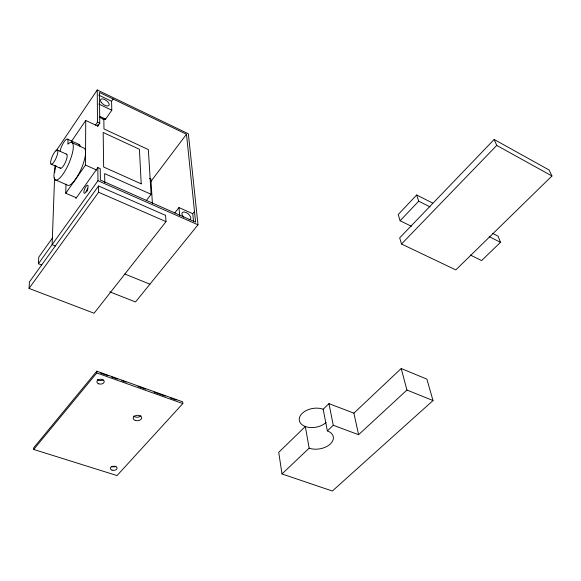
<?xml version="1.0" encoding="UTF-8"?>
<svg xmlns="http://www.w3.org/2000/svg" width="581" height="581" viewBox="0 0 581 581"><rect width="100%" height="100%" fill="white"/><g stroke="black" fill="none" stroke-linecap="round" stroke-linejoin="round"><path stroke-width="0.87" d="M76.133 197.678L65.769 193.226L85.509 165.077L85.727 120.463L98.022 126.179L98.007 124.436M65.769 193.226L65.994 184.155M54.578 177.859L52.123 244.623L55.471 245.974M54.774 172.463L55.035 165.265M33.698 449.447L33.778 447.69L96.766 371.194L182.695 401.841L182.826 403.57L117.028 475.563L33.698 449.447L96.773 372.951L96.766 371.194M41.803 265.059L38.426 263.73L38.745 257.18L52.363 238.101M29.05 288.408L29.413 281.967L98.545 185.971L165.549 215.362L166.021 221.644L94.071 313.232L29.05 288.408L98.596 192.26L98.545 185.971M56.03 151.038L97.245 89.975L188.367 133.783L197.99 224.811L135.511 301.967L109.758 291.829M71.47 141.401L85.727 120.463M102.982 119.446L105.611 119.141L111.792 110.216L111.581 101.247L113.121 99.01M95.451 125.162L97.499 122.192L97.245 89.975M97.724 126.215L99.772 123.252L99.453 92.452L186.486 134.233L195.594 222.116L100.368 180.066L100.244 168.65L97.855 167.582L75.842 198.557M38.426 263.73L97.964 180.713L97.855 167.582M150.588 181.868L186.486 134.233M146.274 200.641L151.104 194.286L148.351 149.571L103.977 128.946L103.832 119.352L99.409 117.275M174.736 212.944L178.963 207.577L192.761 213.714L193.567 221.651M192.761 213.714L194.497 211.542M432.772 203.132L416.657 194.984L398.217 214.52L400.12 220.765L411.399 226.27M400.12 220.765L418.705 201.193L416.657 194.984M494.177 139.469L399.663 237.876L401.5 244.02L455.809 269.911L551.95 175.985L549.118 170.022L494.177 139.469L496.748 145.417L551.95 175.985M401.5 244.02L496.748 145.417M326.144 422.387A15.106 9.521 -9.9 0 1 305.185 426.476A15.106 9.521 -9.9 0 1 302.214 413.338A15.106 9.521 -9.9 0 1 323.167 409.242L328.948 403.635L353.894 413.149L358.6 434.697L406.947 390.033L401.195 368.514L353.894 413.149M492.397 233.279L498.04 236.133L500.495 242.328L481.62 260.557L470.269 255.015M401.195 368.514L426.868 379.117L433.012 400.549L332.347 491.025L281.996 473.951L309.15 448.183A15.375 9.485 -9.9 0 0 330.393 443.928A15.375 9.485 -9.9 0 0 327.357 430.891L323.167 409.242M327.357 430.891L333.269 425.285L328.948 403.635M96.773 372.951L182.826 403.57M100.469 373.031L108.139 375.762M111.545 376.975L117.507 379.102M121.763 380.62L126.026 382.131M137.944 386.387L145.613 389.117M154.132 392.153L165.2 396.097M170.313 397.92L176.275 400.048M333.269 425.285L358.6 434.697M406.947 390.033L433.012 400.549M124.842 274.036L149.92 284.174M54.992 179.689L67.222 184.983A20.313 5.854 -66.4 0 0 80.534 170.48A20.313 5.854 -66.4 0 0 84.281 148.242L72.102 142.737M98.596 192.26L166.021 221.644M50.99 164.118L60.308 168.207M97.964 180.713L197.99 224.811M85.509 165.077L96.787 170.102M151.104 194.286L104.638 173.603L104.776 182.579M57.454 150.123A7.727 2.084 -66.4 0 1 54.077 161.794A7.727 2.084 -66.4 0 1 51.164 159.463A7.727 2.084 -66.4 0 1 57.454 150.123L66.757 154.277M67.527 139.171L79.532 144.611M149.419 178.309L150.886 178.977L152.411 203.481M97.499 122.192L99.772 123.252M99.947 116.483L105.611 119.141M98.814 104.057L111.792 110.216M98.726 95.095L111.581 101.247M418.705 201.193L430.042 206.894M489.158 236.627L500.495 242.328M309.15 448.183L305.33 426.527L278.727 452.323L281.996 473.951M178.963 207.577L179.667 215.515M103.135 379.836A3.668 2.426 -1.7 0 1 97.368 379.48M116.033 466.209A3.37 2.063 -2.8 0 1 111.276 466.376M140.922 415.785A4.22 2.709 -3.4 0 1 133.63 416.003M86.467 191.694A4.387 1.336 -66.6 0 1 87.695 188.6M183.669 217.156A5.258 2.738 38.6 0 1 183.088 212.116A5.258 2.738 38.6 0 1 189.646 215.355A5.258 2.738 38.6 0 1 189.101 219.836M66.205 154.161A7.698 2.135 -66.4 0 1 65.254 162.658A7.698 2.135 -66.4 0 1 59.981 167.597M55.921 165.607A20.422 5.672 -66.4 0 0 58.027 179.456A20.422 5.672 -66.4 0 0 71.717 155.643A20.422 5.672 -66.4 0 0 68.638 143.492L67.933 144.168L68.013 140.929A8.577 2.346 -66.2 0 0 64.622 141.052A8.577 2.346 -66.2 0 0 60.061 151.372M86.947 191.2A3.37 1.031 -66.6 0 1 87.942 188.825M78.893 144.502A8.533 2.418 -66.2 0 1 80.055 146.376M141.219 183.857L103.658 167.03L103.178 132.483L139.411 149.266L141.219 183.857M112.031 470.138A3.384 2.063 -2.8 0 0 117.086 468.177A3.384 2.063 -2.8 0 0 112.002 466.565A3.384 2.063 -2.8 0 0 112.031 470.138M98.741 383.83A3.675 2.426 -1.7 0 0 104.217 381.586A3.675 2.426 -1.7 0 0 98.668 379.625A3.675 2.426 -1.7 0 0 98.741 383.83M135.271 420.419A4.234 2.709 -3.4 0 0 141.655 417.884A4.234 2.709 -3.4 0 0 135.351 415.713A4.234 2.709 -3.4 0 0 135.271 420.419M86.09 191.817A4.387 1.329 -66.6 0 0 87.753 185.23A4.387 1.329 -66.6 0 0 84.078 190.677A4.387 1.329 -66.6 0 0 86.09 191.817M101.203 102.3A5.084 2.455 35.2 0 0 108.792 105.604A5.084 2.455 35.2 0 0 104.507 99.46A5.084 2.455 35.2 0 0 101.203 102.3"/></g></svg>
